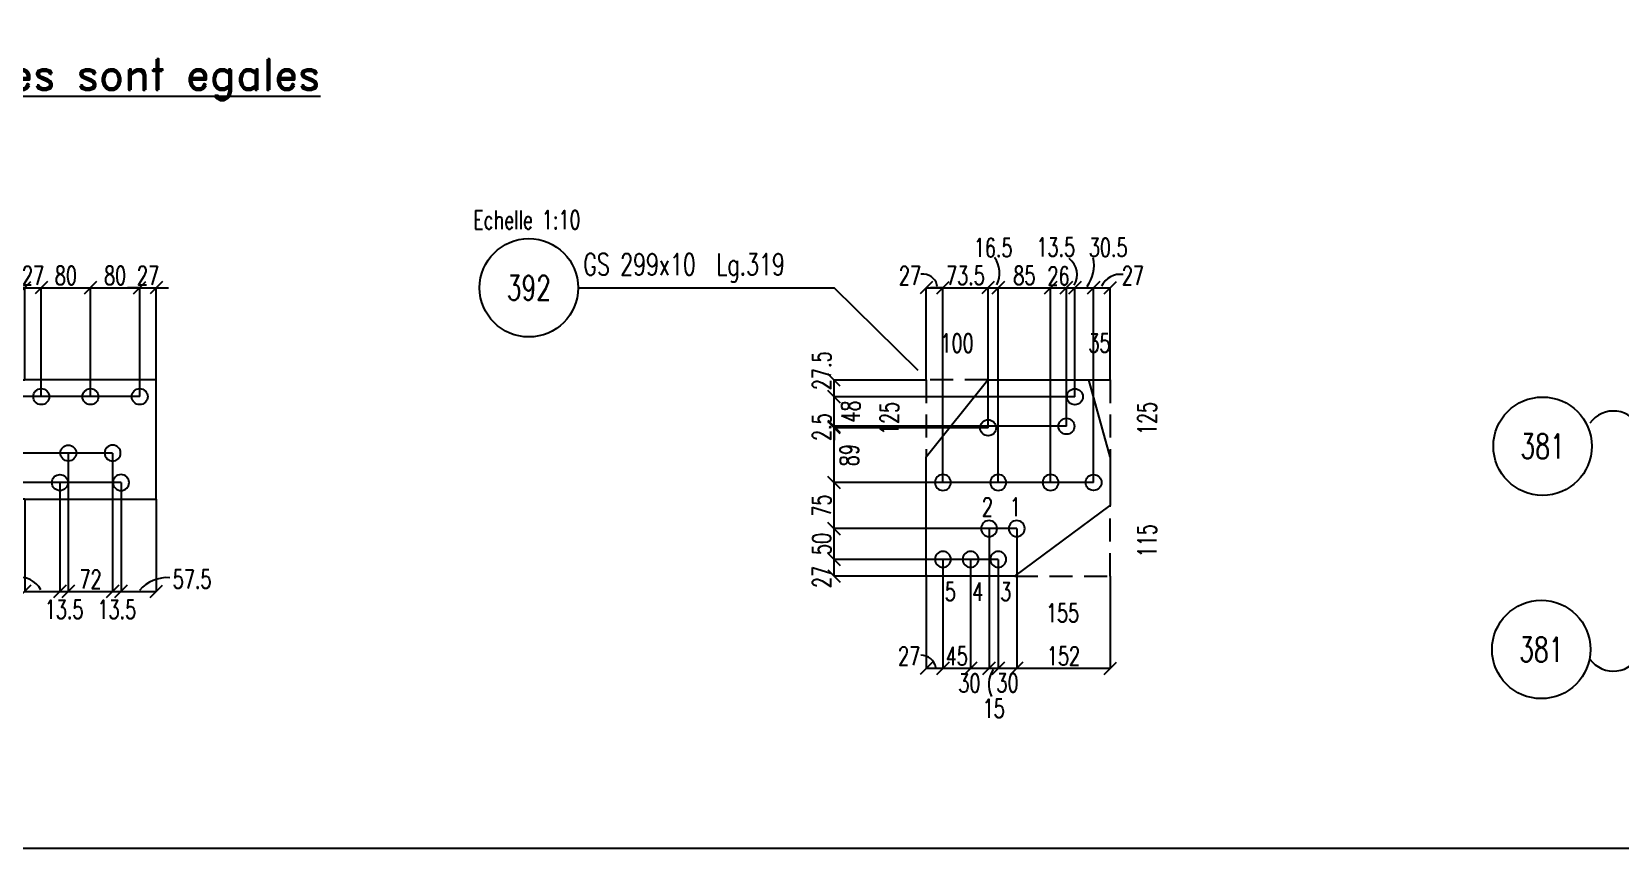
# Model space of a CAD drawing. Extents: x 142141 to 158361, y -148739 to -137259.
# Drawn here: x 147770 to 152935, y -148739 to -146082 of the extents above; entities that cross this region are included whole.
import ezdxf
from ezdxf.enums import TextEntityAlignment as Align

# ---------------------------------------------------------------- set-up
doc = ezdxf.new("R2010")
doc.units = 0
doc.header["$LTSCALE"] = 150
doc.header["$MEASUREMENT"] = 0
doc.header["$PDMODE"] = 33
doc.header["$PDSIZE"] = 5
doc.linetypes.add('DASHED', pattern=[0.75, 0.5, -0.25])
doc.layers.get('0').update_dxf_attribs({"linetype": 'CONTINUOUS'})
for name, color, linetype in [('BOLLINI_1', 7, 'CONTINUOUS'), ('FORI', 2, 'CONTINUOUS'), ('LINEE_PIASTRA', 2, 'CONTINUOUS'), ('LINEE_PIASTRE', 2, 'CONTINUOUS'), ('LS', 7, 'CONTINUOUS'), ('PIASTRE', 5, 'CONTINUOUS')]:
    doc.layers.add(name, color=color, linetype=linetype)
doc.styles.add('QUOTE', font='ROMANS8.SHX', dxfattribs={"width": 0.7})
doc.styles.add('RD', font='ROMAND8.SHX', dxfattribs={"width": 0.7})
doc.styles.add('RQL', font='ROMANS8.SHX', dxfattribs={"width": 0.7})
doc.styles.add('RS', font='ROMANS8.shx', dxfattribs={"width": 0.7})
doc.styles.get("Standard").update_dxf_attribs({"font": 'ROMANS8.SHX', "width": 0.7})
doc.dimstyles.new('TRATTO', dxfattribs={"dimscale": 0, "dimtxt": 60, "dimasz": 40, "dimexe": 0, "dimexo": 0, "dimgap": 10, "dimtad": 1, "dimrnd": 0.5, "dimdsep": 46, "dimtxsty": 'RS', "dimblk1": 'OBLIQUE', "dimblk2": 'OBLIQUE', "dimsah": 1, "dimcen": 0.09, "dimclrd": 2, "dimclre": 2, "dimclrt": 7, "dimadec": 0, "dimazin": 0, "dimtfac": 1, "dimtix": 1, "dimtmove": 2, "dimatfit": 3, "dimfxl": 1, "dimtolj": 1, "dimtzin": 0, "dimarcsym": 0})

# ---------------------------------------------------------------- blocks, each defined once
blk = doc.blocks.new('xxx')
blk.add_circle((0, 0), 8)
at = {"color": 3, "style": 'RQL', "width": 0.7}
blk.add_attdef('POS', text='', height=4, dxfattribs=at).set_placement((0, 0), align=Align.MIDDLE)
at = {"style": 'RQL', "width": 0.7, "flags": 1}
for tag, p in [('POS1', (-0.39, -5.42)), ('TIPO', (-0.39, -8.66))]:
    blk.add_attdef(tag, p, '', height=2, dxfattribs=at)
blk = doc.blocks.new('16')
blk.add_circle((0, 0), 1)
blk = doc.blocks.new('_OBLIQUE')
at = {"color": 0, "linetype": 'ByBlock'}
blk.add_line((-0.5, -0.5), (0.5, 0.5), dxfattribs=at)
blk = doc.blocks.new('*D96')
at = {"layer": 'LS', "color": 2, "lineweight": -2, "transparency": 16777216}
for p, q in [((147447.2, -147549.3), (147447.2, -147509.3)), ((148060.5, -147549.3), (147447.2, -147549.3)), ((147447.2, -147603.5), (147447.2, -147549.3)), ((147747.2, -147603.5), (147447.2, -147603.5)), ((147447.2, -147603.5), (147447.2, -147643.5))]:
    blk.add_line(p, q, dxfattribs=at)
at = {"layer": 'LS', "color": 2, "lineweight": -2, "transparency": 16777216, "xscale": 40, "yscale": 40, "zscale": 40}
for p, rotation in [((147447.2, -147549.3), 270), ((147447.2, -147603.5), 90)]:
    blk.add_blockref('_OBLIQUE', p, dxfattribs=dict(at, rotation=rotation))
at = {"layer": 'LS', "color": 7, "transparency": 16777216, "insert": (147407.2, -147576.4), "char_height": 60, "attachment_point": 5, "rotation": 90, "style": 'RS'}
blk.add_mtext('\\A1;27', dxfattribs=at)
blk = doc.blocks.new('*D97')
at = {"layer": 'LS', "color": 2, "lineweight": -2, "transparency": 16777216}
for p, q in [((148033.2, -147453.1), (147447.2, -147453.1)), ((147447.2, -147549.3), (147447.2, -147453.1)), ((148060.5, -147549.3), (147447.2, -147549.3))]:
    blk.add_line(p, q, dxfattribs=at)
at = {"layer": 'LS', "color": 2, "lineweight": -2, "transparency": 16777216, "xscale": 40, "yscale": 40, "zscale": 40}
for p, rotation in [((147447.2, -147453.1), 90), ((147447.2, -147549.3), 270)]:
    blk.add_blockref('_OBLIQUE', p, dxfattribs=dict(at, rotation=rotation))
at = {"layer": 'LS', "color": 7, "transparency": 16777216, "insert": (147512, -147501.2), "char_height": 60, "attachment_point": 5, "rotation": 90, "style": 'RS'}
blk.add_mtext('\\A1;48', dxfattribs=at)
blk = doc.blocks.new('*D98')
at = {"layer": 'LS', "color": 2, "lineweight": -2, "transparency": 16777216}
for p, q in [((148121.2, -147269.6), (147447.2, -147269.6)), ((147447.2, -147453.1), (147447.2, -147269.6)), ((148033.2, -147453.1), (147447.2, -147453.1))]:
    blk.add_line(p, q, dxfattribs=at)
at = {"layer": 'LS', "color": 2, "lineweight": -2, "transparency": 16777216, "xscale": 40, "yscale": 40, "zscale": 40}
for p, rotation in [((147447.2, -147269.6), 90), ((147447.2, -147453.1), 270)]:
    blk.add_blockref('_OBLIQUE', p, dxfattribs=dict(at, rotation=rotation))
at = {"layer": 'LS', "color": 7, "transparency": 16777216, "insert": (147407.2, -147361.4), "char_height": 60, "attachment_point": 5, "rotation": 90, "style": 'RS'}
blk.add_mtext('\\A1;92', dxfattribs=at)
blk = doc.blocks.new('*D99')
at = {"layer": 'LS', "color": 2, "lineweight": -2, "transparency": 16777216}
for p, q in [((147447.2, -147215.5), (147447.2, -147175.5)), ((147747.2, -147215.5), (147447.2, -147215.5)), ((147447.2, -147269.6), (147447.2, -147215.5)), ((148121.2, -147269.6), (147447.2, -147269.6)), ((147447.2, -147269.6), (147447.2, -147309.6))]:
    blk.add_line(p, q, dxfattribs=at)
at = {"layer": 'LS', "color": 2, "lineweight": -2, "transparency": 16777216, "xscale": 40, "yscale": 40, "zscale": 40}
for p, rotation in [((147447.2, -147215.5), 270), ((147447.2, -147269.6), 90)]:
    blk.add_blockref('_OBLIQUE', p, dxfattribs=dict(at, rotation=rotation))
at = {"layer": 'LS', "color": 7, "transparency": 16777216, "insert": (147407.2, -147242.6), "char_height": 60, "attachment_point": 5, "rotation": 90, "style": 'RS'}
blk.add_mtext('\\A1;27', dxfattribs=at)
blk = doc.blocks.new('*D100')
at = {"layer": 'LS', "color": 2, "lineweight": -2, "transparency": 16777216}
for p, q in [((147747.2, -146915.5), (147707.2, -146915.5)), ((147747.2, -147215.5), (147747.2, -146915.5)), ((147747.2, -146915.5), (147801.2, -146915.5)), ((147801.2, -147269.6), (147801.2, -146915.5)), ((147801.2, -146915.5), (147841.2, -146915.5))]:
    blk.add_line(p, q, dxfattribs=at)
at = {"layer": 'LS', "color": 2, "lineweight": -2, "transparency": 16777216, "xscale": 40, "yscale": 40, "zscale": 40}
blk.add_blockref('_OBLIQUE', (147747.2, -146915.5), dxfattribs=at)
at = {"layer": 'LS', "color": 2, "lineweight": -2, "transparency": 16777216, "xscale": 40, "yscale": 40, "zscale": 40, "rotation": 180}
blk.add_blockref('_OBLIQUE', (147801.2, -146915.5), dxfattribs=at)
at = {"layer": 'LS', "color": 7, "transparency": 16777216, "insert": (147774.2, -146875.5), "char_height": 60, "attachment_point": 5, "style": 'RS'}
blk.add_mtext('\\A1;27', dxfattribs=at)
blk = doc.blocks.new('*D101')
at = {"layer": 'LS', "color": 2, "lineweight": -2, "transparency": 16777216}
for p, q in [((147801.2, -147269.6), (147801.2, -146915.5)), ((147801.2, -146915.5), (147961.2, -146915.5)), ((147961.2, -147269.6), (147961.2, -146915.5))]:
    blk.add_line(p, q, dxfattribs=at)
at = {"layer": 'LS', "color": 2, "lineweight": -2, "transparency": 16777216, "xscale": 40, "yscale": 40, "zscale": 40, "rotation": 180}
blk.add_blockref('_OBLIQUE', (147801.2, -146915.5), dxfattribs=at)
at = {"layer": 'LS', "color": 2, "lineweight": -2, "transparency": 16777216, "xscale": 40, "yscale": 40, "zscale": 40}
blk.add_blockref('_OBLIQUE', (147961.2, -146915.5), dxfattribs=at)
at = {"layer": 'LS', "color": 7, "transparency": 16777216, "insert": (147881.2, -146875.5), "char_height": 60, "attachment_point": 5, "style": 'RS'}
blk.add_mtext('\\A1;80', dxfattribs=at)
blk = doc.blocks.new('*D102')
at = {"layer": 'LS', "color": 2, "lineweight": -2, "transparency": 16777216}
for p, q in [((147961.2, -147269.6), (147961.2, -146915.5)), ((147961.2, -146915.5), (148121.2, -146915.5)), ((148121.2, -147269.6), (148121.2, -146915.5))]:
    blk.add_line(p, q, dxfattribs=at)
at = {"layer": 'LS', "color": 2, "lineweight": -2, "transparency": 16777216, "xscale": 40, "yscale": 40, "zscale": 40, "rotation": 180}
blk.add_blockref('_OBLIQUE', (147961.2, -146915.5), dxfattribs=at)
at = {"layer": 'LS', "color": 2, "lineweight": -2, "transparency": 16777216, "xscale": 40, "yscale": 40, "zscale": 40}
blk.add_blockref('_OBLIQUE', (148121.2, -146915.5), dxfattribs=at)
at = {"layer": 'LS', "color": 7, "transparency": 16777216, "insert": (148041.2, -146875.5), "char_height": 60, "attachment_point": 5, "style": 'RS'}
blk.add_mtext('\\A1;80', dxfattribs=at)
blk = doc.blocks.new('*D103')
at = {"layer": 'LS', "color": 2, "lineweight": -2, "transparency": 16777216}
for p, q in [((148121.2, -146915.5), (148081.2, -146915.5)), ((148121.2, -147269.6), (148121.2, -146915.5)), ((148121.2, -146915.5), (148175.2, -146915.5)), ((148175.2, -147215.5), (148175.2, -146915.5)), ((148175.2, -146915.5), (148215.2, -146915.5))]:
    blk.add_line(p, q, dxfattribs=at)
at = {"layer": 'LS', "color": 2, "lineweight": -2, "transparency": 16777216, "xscale": 40, "yscale": 40, "zscale": 40}
blk.add_blockref('_OBLIQUE', (148121.2, -146915.5), dxfattribs=at)
at = {"layer": 'LS', "color": 2, "lineweight": -2, "transparency": 16777216, "xscale": 40, "yscale": 40, "zscale": 40, "rotation": 180}
blk.add_blockref('_OBLIQUE', (148175.2, -146915.5), dxfattribs=at)
at = {"layer": 'LS', "color": 7, "transparency": 16777216, "insert": (148148.2, -146875.5), "char_height": 60, "attachment_point": 5, "style": 'RS'}
blk.add_mtext('\\A1;27', dxfattribs=at)
blk = doc.blocks.new('*D104')
at = {"layer": 'LS', "color": 2, "lineweight": -2, "transparency": 16777216}
for p, q in [((147861.9, -147549.3), (147861.9, -147903.5)), ((147747.2, -147603.5), (147747.2, -147903.5)), ((147747.2, -147903.5), (147861.9, -147903.5))]:
    blk.add_line(p, q, dxfattribs=at)
at = {"layer": 'LS', "color": 2, "lineweight": -2, "transparency": 16777216, "xscale": 40, "yscale": 40, "zscale": 40, "rotation": 180}
blk.add_blockref('_OBLIQUE', (147747.2, -147903.5), dxfattribs=at)
at = {"layer": 'LS', "color": 2, "lineweight": -2, "transparency": 16777216, "xscale": 40, "yscale": 40, "zscale": 40}
blk.add_blockref('_OBLIQUE', (147861.9, -147903.5), dxfattribs=at)
at = {"layer": 'LS', "color": 7, "transparency": 16777216, "insert": (147646.5, -147863.5), "char_height": 60, "attachment_point": 5, "style": 'RS'}
blk.add_mtext('\\A1;57.5', dxfattribs=at)
blk = doc.blocks.new('*D105')
at = {"layer": 'LS', "color": 2, "lineweight": -2, "transparency": 16777216}
for p, q in [((147889.1, -147453.1), (147889.1, -147903.5)), ((147861.9, -147549.3), (147861.9, -147903.5)), ((147861.9, -147903.5), (147889.1, -147903.5))]:
    blk.add_line(p, q, dxfattribs=at)
at = {"layer": 'LS', "color": 2, "lineweight": -2, "transparency": 16777216, "xscale": 40, "yscale": 40, "zscale": 40, "rotation": 180}
blk.add_blockref('_OBLIQUE', (147861.9, -147903.5), dxfattribs=at)
at = {"layer": 'LS', "color": 2, "lineweight": -2, "transparency": 16777216, "xscale": 40, "yscale": 40, "zscale": 40}
blk.add_blockref('_OBLIQUE', (147889.1, -147903.5), dxfattribs=at)
at = {"layer": 'LS', "color": 7, "transparency": 16777216, "insert": (147875.5, -147962.1), "char_height": 60, "attachment_point": 5, "style": 'RS'}
blk.add_mtext('\\A1;13.5', dxfattribs=at)
blk = doc.blocks.new('*D106')
at = {"layer": 'LS', "color": 2, "lineweight": -2, "transparency": 16777216}
for p, q in [((147889.1, -147453.1), (147889.1, -147903.5)), ((148033.2, -147453.1), (148033.2, -147903.5)), ((147889.1, -147903.5), (148033.2, -147903.5))]:
    blk.add_line(p, q, dxfattribs=at)
at = {"layer": 'LS', "color": 2, "lineweight": -2, "transparency": 16777216, "xscale": 40, "yscale": 40, "zscale": 40, "rotation": 180}
blk.add_blockref('_OBLIQUE', (147889.1, -147903.5), dxfattribs=at)
at = {"layer": 'LS', "color": 2, "lineweight": -2, "transparency": 16777216, "xscale": 40, "yscale": 40, "zscale": 40}
blk.add_blockref('_OBLIQUE', (148033.2, -147903.5), dxfattribs=at)
at = {"layer": 'LS', "color": 7, "transparency": 16777216, "insert": (147961.2, -147863.5), "char_height": 60, "attachment_point": 5, "style": 'RS'}
blk.add_mtext('\\A1;72', dxfattribs=at)
blk = doc.blocks.new('*D107')
at = {"layer": 'LS', "color": 2, "lineweight": -2, "transparency": 16777216}
for p, q in [((148033.2, -147453.1), (148033.2, -147903.5)), ((148060.5, -147549.3), (148060.5, -147903.5)), ((148033.2, -147903.5), (148060.5, -147903.5))]:
    blk.add_line(p, q, dxfattribs=at)
at = {"layer": 'LS', "color": 2, "lineweight": -2, "transparency": 16777216, "xscale": 40, "yscale": 40, "zscale": 40, "rotation": 180}
blk.add_blockref('_OBLIQUE', (148033.2, -147903.5), dxfattribs=at)
at = {"layer": 'LS', "color": 2, "lineweight": -2, "transparency": 16777216, "xscale": 40, "yscale": 40, "zscale": 40}
blk.add_blockref('_OBLIQUE', (148060.5, -147903.5), dxfattribs=at)
at = {"layer": 'LS', "color": 7, "transparency": 16777216, "insert": (148046.8, -147962.1), "char_height": 60, "attachment_point": 5, "style": 'RS'}
blk.add_mtext('\\A1;13.5', dxfattribs=at)
blk = doc.blocks.new('*D108')
at = {"layer": 'LS', "color": 2, "lineweight": -2, "transparency": 16777216}
for p, q in [((148060.5, -147549.3), (148060.5, -147903.5)), ((148175.2, -147603.5), (148175.2, -147903.5)), ((148060.5, -147903.5), (148175.2, -147903.5))]:
    blk.add_line(p, q, dxfattribs=at)
at = {"layer": 'LS', "color": 2, "lineweight": -2, "transparency": 16777216, "xscale": 40, "yscale": 40, "zscale": 40, "rotation": 180}
blk.add_blockref('_OBLIQUE', (148060.5, -147903.5), dxfattribs=at)
at = {"layer": 'LS', "color": 2, "lineweight": -2, "transparency": 16777216, "xscale": 40, "yscale": 40, "zscale": 40}
blk.add_blockref('_OBLIQUE', (148175.2, -147903.5), dxfattribs=at)
at = {"layer": 'LS', "color": 7, "transparency": 16777216, "insert": (148291.7, -147863.5), "char_height": 60, "attachment_point": 5, "style": 'RS'}
blk.add_mtext('\\A1;57.5', dxfattribs=at)
blk = doc.blocks.new('MRKR_98')
blk.add_point((0, 0))
at = {"color": 7, "style": 'QUOTE', "width": 0.5, "flags": 1}
for tag, p in [('TI', (3.7, 6.8)), ('NFORI', (3.7, 5.3)), ('AUX2', (3.7, 4.9)), ('FAM', (3.7, 4.5)), ('AUX1', (3.7, 4.2)), ('COMMESSA', (3.7, 3.8)), ('SPESSORE', (3.7, 2.5)), ('SV', (3.7, 1.8)), ('QUA', (3.7, 1.1)), ('DI_S', (3.7, 6.4)), ('D_S', (3.7, 6)), ('E_S', (3.7, 5.7)), ('MD', (3.7, 3.5)), ('MP', (3.7, 3.2)), ('LARGHEZZA', (3.7, 2.8)), ('NP', (3.7, 2.1)), ('PESO', (3.7, 1.4)), ('LUN', (3.7, 0.8)), ('PROF', (3.7, 0.4)), ('POS', (3.7, 0.1))]:
    blk.add_attdef(tag, p, '', height=0.2, dxfattribs=at)
at = {"color": 7, "flags": 1}
for tag, p in [('LAV1', (5.3, 6.9)), ('LAV2', (5.3, 6.5)), ('LAV3', (5.3, 6.2)), ('LAV4', (5.3, 5.9)), ('LAV5', (5.3, 5.5)), ('LAV6', (5.3, 5.2)), ('LAV7', (5.3, 4.9)), ('LAV8', (5.3, 4.5)), ('LAV9', (5.3, 4.2)), ('LAV10', (5.3, 3.9))]:
    blk.add_attdef(tag, p, '', height=0.2, dxfattribs=at)
blk = doc.blocks.new('*D109')
at = {"layer": 'LS', "color": 2, "lineweight": -2, "transparency": 16777216}
for p, q in [((150912.9, -147799), (150378.9, -147799)), ((150378.9, -147853.5), (150378.9, -147799)), ((150678.9, -147853.5), (150378.9, -147853.5))]:
    blk.add_line(p, q, dxfattribs=at)
at = {"layer": 'LS', "color": 2, "lineweight": -2, "transparency": 16777216, "xscale": 40, "yscale": 40, "zscale": 40}
for p, rotation in [((150378.9, -147799), 90), ((150378.9, -147853.5), 270)]:
    blk.add_blockref('_OBLIQUE', p, dxfattribs=dict(at, rotation=rotation))
at = {"layer": 'LS', "color": 7, "transparency": 16777216, "insert": (150338.9, -147856.2), "char_height": 60, "attachment_point": 5, "rotation": 90, "style": 'RS'}
blk.add_mtext('\\A1;27', dxfattribs=at)
blk = doc.blocks.new('*D110')
at = {"layer": 'LS', "color": 2, "lineweight": -2, "transparency": 16777216}
for p, q in [((150972.9, -147699), (150378.9, -147699)), ((150378.9, -147799), (150378.9, -147699)), ((150912.9, -147799), (150378.9, -147799))]:
    blk.add_line(p, q, dxfattribs=at)
at = {"layer": 'LS', "color": 2, "lineweight": -2, "transparency": 16777216, "xscale": 40, "yscale": 40, "zscale": 40}
for p, rotation in [((150378.9, -147699), 90), ((150378.9, -147799), 270)]:
    blk.add_blockref('_OBLIQUE', p, dxfattribs=dict(at, rotation=rotation))
at = {"layer": 'LS', "color": 7, "transparency": 16777216, "insert": (150338.9, -147749), "char_height": 60, "attachment_point": 5, "rotation": 90, "style": 'RS'}
blk.add_mtext('\\A1;50', dxfattribs=at)
blk = doc.blocks.new('*D111')
at = {"layer": 'LS', "color": 2, "lineweight": -2, "transparency": 16777216}
for p, q in [((151222.9, -147549), (150378.9, -147549)), ((150378.9, -147699), (150378.9, -147549)), ((150972.9, -147699), (150378.9, -147699))]:
    blk.add_line(p, q, dxfattribs=at)
at = {"layer": 'LS', "color": 2, "lineweight": -2, "transparency": 16777216, "xscale": 40, "yscale": 40, "zscale": 40}
for p, rotation in [((150378.9, -147549), 90), ((150378.9, -147699), 270)]:
    blk.add_blockref('_OBLIQUE', p, dxfattribs=dict(at, rotation=rotation))
at = {"layer": 'LS', "color": 7, "transparency": 16777216, "insert": (150338.9, -147624), "char_height": 60, "attachment_point": 5, "rotation": 90, "style": 'RS'}
blk.add_mtext('\\A1;75', dxfattribs=at)
blk = doc.blocks.new('*D112')
at = {"layer": 'LS', "color": 2, "lineweight": -2, "transparency": 16777216}
for p, q in [((150879.8, -147371), (150378.9, -147371)), ((150378.9, -147549), (150378.9, -147371)), ((151222.9, -147549), (150378.9, -147549))]:
    blk.add_line(p, q, dxfattribs=at)
at = {"layer": 'LS', "color": 2, "lineweight": -2, "transparency": 16777216, "xscale": 40, "yscale": 40, "zscale": 40}
for p, rotation in [((150378.9, -147371), 90), ((150378.9, -147549), 270)]:
    blk.add_blockref('_OBLIQUE', p, dxfattribs=dict(at, rotation=rotation))
at = {"layer": 'LS', "color": 7, "transparency": 16777216, "insert": (150428.5, -147460), "char_height": 60, "attachment_point": 5, "rotation": 90, "style": 'RS'}
blk.add_mtext('\\A1;89', dxfattribs=at)
blk = doc.blocks.new('*D113')
at = {"layer": 'LS', "color": 2, "lineweight": -2, "transparency": 16777216}
for p, q in [((150378.9, -147366.2), (150378.9, -147326.2)), ((151134.7, -147366.2), (150378.9, -147366.2)), ((150378.9, -147371), (150378.9, -147366.2)), ((150879.8, -147371), (150378.9, -147371)), ((150378.9, -147371), (150378.9, -147411))]:
    blk.add_line(p, q, dxfattribs=at)
at = {"layer": 'LS', "color": 2, "lineweight": -2, "transparency": 16777216, "xscale": 40, "yscale": 40, "zscale": 40}
for p, rotation in [((150378.9, -147366.2), 270), ((150378.9, -147371), 90)]:
    blk.add_blockref('_OBLIQUE', p, dxfattribs=dict(at, rotation=rotation))
at = {"layer": 'LS', "color": 7, "transparency": 16777216, "insert": (150338.9, -147368.6), "char_height": 60, "attachment_point": 5, "rotation": 90, "style": 'RS'}
blk.add_mtext('\\A1;2.5', dxfattribs=at)
blk = doc.blocks.new('*D114')
at = {"layer": 'LS', "color": 2, "lineweight": -2, "transparency": 16777216}
for p, q in [((151162, -147270), (150378.9, -147270)), ((150378.9, -147366.2), (150378.9, -147270)), ((151134.7, -147366.2), (150378.9, -147366.2))]:
    blk.add_line(p, q, dxfattribs=at)
at = {"layer": 'LS', "color": 2, "lineweight": -2, "transparency": 16777216, "xscale": 40, "yscale": 40, "zscale": 40}
for p, rotation in [((150378.9, -147270), 90), ((150378.9, -147366.2), 270)]:
    blk.add_blockref('_OBLIQUE', p, dxfattribs=dict(at, rotation=rotation))
at = {"layer": 'LS', "color": 7, "transparency": 16777216, "insert": (150433.1, -147318.1), "char_height": 60, "attachment_point": 5, "rotation": 90, "style": 'RS'}
blk.add_mtext('\\A1;48', dxfattribs=at)
blk = doc.blocks.new('*D115')
at = {"layer": 'LS', "color": 2, "lineweight": -2, "transparency": 16777216}
for p, q in [((150678.9, -147215.5), (150378.9, -147215.5)), ((150378.9, -147270), (150378.9, -147215.5)), ((151162, -147270), (150378.9, -147270))]:
    blk.add_line(p, q, dxfattribs=at)
at = {"layer": 'LS', "color": 2, "lineweight": -2, "transparency": 16777216, "xscale": 40, "yscale": 40, "zscale": 40}
for p, rotation in [((150378.9, -147215.5), 90), ((150378.9, -147270), 270)]:
    blk.add_blockref('_OBLIQUE', p, dxfattribs=dict(at, rotation=rotation))
at = {"layer": 'LS', "color": 7, "transparency": 16777216, "insert": (150338.9, -147185.5), "char_height": 60, "attachment_point": 5, "rotation": 90, "style": 'RS'}
blk.add_mtext('\\A1;27.5', dxfattribs=at)
blk = doc.blocks.new('*D116')
at = {"layer": 'LS', "color": 2, "lineweight": -2, "transparency": 16777216}
for p, q in [((150732.9, -147799), (150732.9, -148153.5)), ((150678.9, -147853.5), (150678.9, -148153.5)), ((150678.9, -148153.5), (150732.9, -148153.5))]:
    blk.add_line(p, q, dxfattribs=at)
at = {"layer": 'LS', "color": 2, "lineweight": -2, "transparency": 16777216, "xscale": 40, "yscale": 40, "zscale": 40, "rotation": 180}
blk.add_blockref('_OBLIQUE', (150678.9, -148153.5), dxfattribs=at)
at = {"layer": 'LS', "color": 2, "lineweight": -2, "transparency": 16777216, "xscale": 40, "yscale": 40, "zscale": 40}
blk.add_blockref('_OBLIQUE', (150732.9, -148153.5), dxfattribs=at)
at = {"layer": 'LS', "color": 7, "transparency": 16777216, "insert": (150623.2, -148113.5), "char_height": 60, "attachment_point": 5, "style": 'RS'}
blk.add_mtext('\\A1;27', dxfattribs=at)
blk = doc.blocks.new('*D117')
at = {"layer": 'LS', "color": 2, "lineweight": -2, "transparency": 16777216}
for p, q in [((150732.9, -147799), (150732.9, -148153.5)), ((150822.9, -147799), (150822.9, -148153.5)), ((150732.9, -148153.5), (150822.9, -148153.5))]:
    blk.add_line(p, q, dxfattribs=at)
at = {"layer": 'LS', "color": 2, "lineweight": -2, "transparency": 16777216, "xscale": 40, "yscale": 40, "zscale": 40, "rotation": 180}
blk.add_blockref('_OBLIQUE', (150732.9, -148153.5), dxfattribs=at)
at = {"layer": 'LS', "color": 2, "lineweight": -2, "transparency": 16777216, "xscale": 40, "yscale": 40, "zscale": 40}
blk.add_blockref('_OBLIQUE', (150822.9, -148153.5), dxfattribs=at)
at = {"layer": 'LS', "color": 7, "transparency": 16777216, "insert": (150777.9, -148113.5), "char_height": 60, "attachment_point": 5, "style": 'RS'}
blk.add_mtext('\\A1;45', dxfattribs=at)
blk = doc.blocks.new('*D118')
at = {"layer": 'LS', "color": 2, "lineweight": -2, "transparency": 16777216}
for p, q in [((150882.9, -147699), (150882.9, -148153.5)), ((150822.9, -147799), (150822.9, -148153.5)), ((150822.9, -148153.5), (150882.9, -148153.5))]:
    blk.add_line(p, q, dxfattribs=at)
at = {"layer": 'LS', "color": 2, "lineweight": -2, "transparency": 16777216, "xscale": 40, "yscale": 40, "zscale": 40, "rotation": 180}
blk.add_blockref('_OBLIQUE', (150822.9, -148153.5), dxfattribs=at)
at = {"layer": 'LS', "color": 2, "lineweight": -2, "transparency": 16777216, "xscale": 40, "yscale": 40, "zscale": 40}
blk.add_blockref('_OBLIQUE', (150882.9, -148153.5), dxfattribs=at)
at = {"layer": 'LS', "color": 7, "transparency": 16777216, "insert": (150818.9, -148201.4), "char_height": 60, "attachment_point": 5, "style": 'RS'}
blk.add_mtext('\\A1;30', dxfattribs=at)
blk = doc.blocks.new('*D119')
at = {"layer": 'LS', "color": 2, "lineweight": -2, "transparency": 16777216}
for p, q in [((150882.9, -147699), (150882.9, -148153.5)), ((150912.9, -147799), (150912.9, -148153.5)), ((150882.9, -148153.5), (150912.9, -148153.5))]:
    blk.add_line(p, q, dxfattribs=at)
at = {"layer": 'LS', "color": 2, "lineweight": -2, "transparency": 16777216, "xscale": 40, "yscale": 40, "zscale": 40, "rotation": 180}
blk.add_blockref('_OBLIQUE', (150882.9, -148153.5), dxfattribs=at)
at = {"layer": 'LS', "color": 2, "lineweight": -2, "transparency": 16777216, "xscale": 40, "yscale": 40, "zscale": 40}
blk.add_blockref('_OBLIQUE', (150912.9, -148153.5), dxfattribs=at)
at = {"layer": 'LS', "color": 7, "transparency": 16777216, "insert": (150897.9, -148284.3), "char_height": 60, "attachment_point": 5, "style": 'RS'}
blk.add_mtext('\\A1;15', dxfattribs=at)
blk = doc.blocks.new('*D120')
at = {"layer": 'LS', "color": 2, "lineweight": -2, "transparency": 16777216}
for p, q in [((150972.9, -147699), (150972.9, -148153.5)), ((150912.9, -147799), (150912.9, -148153.5)), ((150912.9, -148153.5), (150972.9, -148153.5))]:
    blk.add_line(p, q, dxfattribs=at)
at = {"layer": 'LS', "color": 2, "lineweight": -2, "transparency": 16777216, "xscale": 40, "yscale": 40, "zscale": 40, "rotation": 180}
blk.add_blockref('_OBLIQUE', (150912.9, -148153.5), dxfattribs=at)
at = {"layer": 'LS', "color": 2, "lineweight": -2, "transparency": 16777216, "xscale": 40, "yscale": 40, "zscale": 40}
blk.add_blockref('_OBLIQUE', (150972.9, -148153.5), dxfattribs=at)
at = {"layer": 'LS', "color": 7, "transparency": 16777216, "insert": (150942.9, -148200.9), "char_height": 60, "attachment_point": 5, "style": 'RS'}
blk.add_mtext('\\A1;30', dxfattribs=at)
blk = doc.blocks.new('*D121')
at = {"layer": 'LS', "color": 2, "lineweight": -2, "transparency": 16777216}
for p, q in [((150972.9, -147699), (150972.9, -148153.5)), ((151276.9, -147853.5), (151276.9, -148153.5)), ((150972.9, -148153.5), (151276.9, -148153.5))]:
    blk.add_line(p, q, dxfattribs=at)
at = {"layer": 'LS', "color": 2, "lineweight": -2, "transparency": 16777216, "xscale": 40, "yscale": 40, "zscale": 40, "rotation": 180}
blk.add_blockref('_OBLIQUE', (150972.9, -148153.5), dxfattribs=at)
at = {"layer": 'LS', "color": 2, "lineweight": -2, "transparency": 16777216, "xscale": 40, "yscale": 40, "zscale": 40}
blk.add_blockref('_OBLIQUE', (151276.9, -148153.5), dxfattribs=at)
at = {"layer": 'LS', "color": 7, "transparency": 16777216, "insert": (151124.9, -148113.5), "char_height": 60, "attachment_point": 5, "style": 'RS'}
blk.add_mtext('\\A1;152', dxfattribs=at)
blk = doc.blocks.new('*D122')
at = {"layer": 'LS', "color": 2, "lineweight": -2, "transparency": 16777216}
for p, q in [((150678.9, -147215.5), (150678.9, -146915.5)), ((150678.9, -146915.5), (150732.9, -146915.5)), ((150732.9, -147549), (150732.9, -146915.5))]:
    blk.add_line(p, q, dxfattribs=at)
at = {"layer": 'LS', "color": 2, "lineweight": -2, "transparency": 16777216, "xscale": 40, "yscale": 40, "zscale": 40, "rotation": 180}
blk.add_blockref('_OBLIQUE', (150678.9, -146915.5), dxfattribs=at)
at = {"layer": 'LS', "color": 2, "lineweight": -2, "transparency": 16777216, "xscale": 40, "yscale": 40, "zscale": 40}
blk.add_blockref('_OBLIQUE', (150732.9, -146915.5), dxfattribs=at)
at = {"layer": 'LS', "color": 7, "transparency": 16777216, "insert": (150625.7, -146875.5), "char_height": 60, "attachment_point": 5, "style": 'RS'}
blk.add_mtext('\\A1;27', dxfattribs=at)
blk = doc.blocks.new('*D123')
at = {"layer": 'LS', "color": 2, "lineweight": -2, "transparency": 16777216}
for p, q in [((150732.9, -146915.5), (150692.9, -146915.5)), ((150732.9, -147549), (150732.9, -146915.5)), ((150732.9, -146915.5), (150879.8, -146915.5)), ((150879.8, -147371), (150879.8, -146915.5)), ((150879.8, -146915.5), (150919.8, -146915.5))]:
    blk.add_line(p, q, dxfattribs=at)
at = {"layer": 'LS', "color": 2, "lineweight": -2, "transparency": 16777216, "xscale": 40, "yscale": 40, "zscale": 40}
blk.add_blockref('_OBLIQUE', (150732.9, -146915.5), dxfattribs=at)
at = {"layer": 'LS', "color": 2, "lineweight": -2, "transparency": 16777216, "xscale": 40, "yscale": 40, "zscale": 40, "rotation": 180}
blk.add_blockref('_OBLIQUE', (150879.8, -146915.5), dxfattribs=at)
at = {"layer": 'LS', "color": 7, "transparency": 16777216, "insert": (150806.3, -146875.5), "char_height": 60, "attachment_point": 5, "style": 'RS'}
blk.add_mtext('\\A1;73.5', dxfattribs=at)
blk = doc.blocks.new('*D124')
at = {"layer": 'LS', "color": 2, "lineweight": -2, "transparency": 16777216}
for p, q in [((150879.8, -147371), (150879.8, -146915.5)), ((150879.8, -146915.5), (150912.9, -146915.5)), ((150912.9, -147549), (150912.9, -146915.5))]:
    blk.add_line(p, q, dxfattribs=at)
at = {"layer": 'LS', "color": 2, "lineweight": -2, "transparency": 16777216, "xscale": 40, "yscale": 40, "zscale": 40, "rotation": 180}
blk.add_blockref('_OBLIQUE', (150879.8, -146915.5), dxfattribs=at)
at = {"layer": 'LS', "color": 2, "lineweight": -2, "transparency": 16777216, "xscale": 40, "yscale": 40, "zscale": 40}
blk.add_blockref('_OBLIQUE', (150912.9, -146915.5), dxfattribs=at)
at = {"layer": 'LS', "color": 7, "transparency": 16777216, "insert": (150896.3, -146784.9), "char_height": 60, "attachment_point": 5, "style": 'RS'}
blk.add_mtext('\\A1;16.5', dxfattribs=at)
blk = doc.blocks.new('*D125')
at = {"layer": 'LS', "color": 2, "lineweight": -2, "transparency": 16777216}
for p, q in [((150912.9, -147549), (150912.9, -146915.5)), ((150912.9, -146915.5), (151082.9, -146915.5)), ((151082.9, -147549), (151082.9, -146915.5))]:
    blk.add_line(p, q, dxfattribs=at)
at = {"layer": 'LS', "color": 2, "lineweight": -2, "transparency": 16777216, "xscale": 40, "yscale": 40, "zscale": 40, "rotation": 180}
blk.add_blockref('_OBLIQUE', (150912.9, -146915.5), dxfattribs=at)
at = {"layer": 'LS', "color": 2, "lineweight": -2, "transparency": 16777216, "xscale": 40, "yscale": 40, "zscale": 40}
blk.add_blockref('_OBLIQUE', (151082.9, -146915.5), dxfattribs=at)
at = {"layer": 'LS', "color": 7, "transparency": 16777216, "insert": (150997.9, -146875.5), "char_height": 60, "attachment_point": 5, "style": 'RS'}
blk.add_mtext('\\A1;85', dxfattribs=at)
blk = doc.blocks.new('*D126')
at = {"layer": 'LS', "color": 2, "lineweight": -2, "transparency": 16777216}
for p, q in [((151082.9, -147549), (151082.9, -146915.5)), ((151082.9, -146915.5), (151134.7, -146915.5)), ((151134.7, -147366.2), (151134.7, -146915.5))]:
    blk.add_line(p, q, dxfattribs=at)
at = {"layer": 'LS', "color": 2, "lineweight": -2, "transparency": 16777216, "xscale": 40, "yscale": 40, "zscale": 40, "rotation": 180}
blk.add_blockref('_OBLIQUE', (151082.9, -146915.5), dxfattribs=at)
at = {"layer": 'LS', "color": 2, "lineweight": -2, "transparency": 16777216, "xscale": 40, "yscale": 40, "zscale": 40}
blk.add_blockref('_OBLIQUE', (151134.7, -146915.5), dxfattribs=at)
at = {"layer": 'LS', "color": 7, "transparency": 16777216, "insert": (151108.8, -146877), "char_height": 60, "attachment_point": 5, "style": 'RS'}
blk.add_mtext('\\A1;26', dxfattribs=at)
blk = doc.blocks.new('*D127')
at = {"layer": 'LS', "color": 2, "lineweight": -2, "transparency": 16777216}
for p, q in [((151134.7, -147366.2), (151134.7, -146915.5)), ((151134.7, -146915.5), (151162, -146915.5)), ((151162, -147270), (151162, -146915.5))]:
    blk.add_line(p, q, dxfattribs=at)
at = {"layer": 'LS', "color": 2, "lineweight": -2, "transparency": 16777216, "xscale": 40, "yscale": 40, "zscale": 40, "rotation": 180}
blk.add_blockref('_OBLIQUE', (151134.7, -146915.5), dxfattribs=at)
at = {"layer": 'LS', "color": 2, "lineweight": -2, "transparency": 16777216, "xscale": 40, "yscale": 40, "zscale": 40}
blk.add_blockref('_OBLIQUE', (151162, -146915.5), dxfattribs=at)
at = {"layer": 'LS', "color": 7, "transparency": 16777216, "insert": (151099.9, -146783.4), "char_height": 60, "attachment_point": 5, "style": 'RS'}
blk.add_mtext('\\A1;13.5', dxfattribs=at)
blk = doc.blocks.new('*D128')
at = {"layer": 'LS', "color": 2, "lineweight": -2, "transparency": 16777216}
for p, q in [((151162, -147270), (151162, -146915.5)), ((151162, -146915.5), (151222.9, -146915.5)), ((151222.9, -147549), (151222.9, -146915.5))]:
    blk.add_line(p, q, dxfattribs=at)
at = {"layer": 'LS', "color": 2, "lineweight": -2, "transparency": 16777216, "xscale": 40, "yscale": 40, "zscale": 40, "rotation": 180}
blk.add_blockref('_OBLIQUE', (151162, -146915.5), dxfattribs=at)
at = {"layer": 'LS', "color": 2, "lineweight": -2, "transparency": 16777216, "xscale": 40, "yscale": 40, "zscale": 40}
blk.add_blockref('_OBLIQUE', (151222.9, -146915.5), dxfattribs=at)
at = {"layer": 'LS', "color": 7, "transparency": 16777216, "insert": (151270.4, -146784.1), "char_height": 60, "attachment_point": 5, "style": 'RS'}
blk.add_mtext('\\A1;30.5', dxfattribs=at)
blk = doc.blocks.new('*D129')
at = {"layer": 'LS', "color": 2, "lineweight": -2, "transparency": 16777216}
for p, q in [((151222.9, -147549), (151222.9, -146915.5)), ((151222.9, -146915.5), (151276.9, -146915.5)), ((151276.9, -147215.5), (151276.9, -146915.5))]:
    blk.add_line(p, q, dxfattribs=at)
at = {"layer": 'LS', "color": 2, "lineweight": -2, "transparency": 16777216, "xscale": 40, "yscale": 40, "zscale": 40, "rotation": 180}
blk.add_blockref('_OBLIQUE', (151222.9, -146915.5), dxfattribs=at)
at = {"layer": 'LS', "color": 2, "lineweight": -2, "transparency": 16777216, "xscale": 40, "yscale": 40, "zscale": 40}
blk.add_blockref('_OBLIQUE', (151276.9, -146915.5), dxfattribs=at)
at = {"layer": 'LS', "color": 7, "transparency": 16777216, "insert": (151350.7, -146875.5), "char_height": 60, "attachment_point": 5, "style": 'RS'}
blk.add_mtext('\\A1;27', dxfattribs=at)

msp = doc.modelspace()

# ---------------------------------------------------------------- linework, layer by layer
at = {"color": 2, "linetype": 'DASHED'}
for p, q in [((150878.884, -147215.467), (150678.884, -147215.467)), ((150678.884, -147215.467), (150678.884, -147465.467)), ((151206.884, -147215.467), (151276.884, -147215.467)), ((151276.884, -147215.467), (151276.884, -147465.467)), ((151276.884, -147853.467), (151276.884, -147623.467)), ((150966.884, -147853.467), (151276.884, -147853.467))]:
    msp.add_line(p, q, dxfattribs=at)
at = {"layer": 'LINEE_PIASTRA'}
for p, q in [((150678.884, -147465.467), (150878.884, -147215.467)), ((151276.884, -147465.467), (151206.884, -147215.467)), ((150966.884, -147853.467), (151276.884, -147623.467))]:
    msp.add_line(p, q, dxfattribs=at)
at = {"layer": 'LINEE_PIASTRE'}
for p, q in [((148175.16, -147215.467), (147747.16, -147215.467)), ((148175.16, -147603.467), (148175.16, -147215.467)), ((150878.884, -147215.467), (151206.884, -147215.467)), ((150678.884, -147853.467), (150678.884, -147465.467)), ((151276.884, -147465.467), (151276.884, -147623.467)), ((147747.16, -147603.467), (148175.16, -147603.467)), ((150966.884, -147853.467), (150678.884, -147853.467))]:
    msp.add_line(p, q, dxfattribs=at)
at = {"layer": 'LS', "color": 6}
msp.add_line((149546.616, -146915.467), (150378.884, -146915.467), dxfattribs=at)
at = {"layer": 'LS', "color": 8}
msp.add_lwpolyline([(142140.931, -137258.972), (142140.931, -148738.972), (154860.931, -148738.972), (154860.931, -147138.972), (158360.931, -147138.972), (158360.931, -137258.972), (142140.931, -137258.972)], close=True, dxfattribs=at)
at = {"layer": 'LS', "color": 6}
msp.add_lwpolyline([(150652.76, -147184.073), (150378.884, -146915.467)], dxfattribs=at)
for centre, radius, start, end in [((150831.084, -146866.895), 86.07, 332.937354, 35.757195), ((151102.409, -146872.745), 66.693, 328.94036, 51.798874), ((151107.566, -146842.494), 116.746, 323.898748, 12.080466), ((150668.177, -146917.673), 46.797, 8.504344, 98.528669), ((151309.199, -146938.447), 66.729, 81.257652, 155.303325), ((152913.165, -147410.201), 93.834, 21.550402, 144.593476), ((147732.543, -147934.058), 76.387, 28.433386, 101.858967), ((148210.963, -147977), 118.693, 85.858551, 139.632495), ((150663.096, -148158.283), 47.192, 8.841714, 92.792336), ((152913.165, -148069.076), 93.834, 215.406524, 338.449598), ((150969.467, -148205.273), 87.723, 146.553985, 206.805512)]:
    msp.add_arc(centre, radius, start, end, dxfattribs=at)

# ---------------------------------------------------------------- block references
at = {"layer": 'BOLLINI_1'}
for p, xscale, yscale, zscale, values in [((149386.616, -146915.467), 20, 20, 20, {'POS': '392'}), ((152682.845, -147430.908), 19.99950000006855, 19.99950000006855, 19.99950000006855, {'POS': '381'}), ((152678.58, -148092.232), 19.99950000006855, 19.99950000006855, 19.99950000006855, {'POS': '381'})]:
    msp.add_blockref('xxx', p, dxfattribs=dict(at, xscale=xscale, yscale=yscale, zscale=zscale)).add_auto_attribs(values)
at = {"layer": 'FORI'}
for p, xscale, yscale, zscale, rotation in [((147801.16, -147269.64), 25.99999999999991, 25.99999999999991, 25.99999999999991, 0.174806774999983), ((147961.16, -147269.64), 25.99999999999992, 25.99999999999992, 25.99999999999992, 0.174806774999983), ((148121.16, -147269.64), 25.99999999999991, 25.99999999999991, 25.99999999999991, 0.174806774999983), ((151162.008, -147269.969), 25.99999999999991, 25.99999999999991, 25.99999999999991, 0.1748067749999548), ((150879.797, -147371.046), 25.99999999999999, 25.99999999999999, 25.99999999999999, 0.1076846849995038), ((151134.725, -147366.175), 25.99999999999992, 25.99999999999992, 25.99999999999992, 0.1748067749999547), ((147889.135, -147453.088), 25.99999999999992, 25.99999999999992, 25.99999999999992, 0.174806774999983), ((148033.184, -147453.088), -25.99999999999993, 26, 26, 359.825193225), ((147861.852, -147549.294), 25.99999999999993, 25.99999999999993, 25.99999999999993, 0.1748067749999944), ((148060.468, -147549.294), -25.99999999999992, 25.99999999999999, 25.99999999999999, 359.825193225)]:
    msp.add_blockref('16', p, dxfattribs=dict(at, xscale=xscale, yscale=yscale, zscale=zscale, rotation=rotation))
at = {"layer": 'FORI', "yscale": 26, "zscale": 26}
for p, xscale in [((150732.884, -147548.966), -26), ((150912.884, -147548.966), -26), ((151082.884, -147548.966), -26), ((151222.884, -147548.966), 26), ((150882.884, -147698.966), -26), ((150972.884, -147698.966), -26), ((150732.884, -147798.966), -26), ((150822.884, -147798.966), -26), ((150912.884, -147798.966), -26)]:
    msp.add_blockref('16', p, dxfattribs=dict(at, xscale=xscale))
at = {"layer": 'PIASTRE'}
ref = msp.add_blockref('MRKR_98', (150678.884, -147853.467), dxfattribs=dict(at, xscale=2, yscale=2, zscale=2))
ref.add_attrib('PROF', 'GS 299x10  Lg.319', (149563.8, -146874.191), dxfattribs={"layer": '0', "color": 2, "height": 70, "style": 'QUOTE', "width": 0.7})

# ---------------------------------------------------------------- texts
at = {"layer": 'LS', "color": 3, "style": 'RD'}
msp.add_text('%%UTous les faces sont egales', height=100, dxfattribs=at).set_placement((147772.422, -146238.119), align=Align.MIDDLE)
at = {"layer": 'LS', "color": 7, "style": 'RS', "width": 0.7}
msp.add_text('Echelle 1:10', height=60, dxfattribs=at).set_placement((149205.437, -146724.389))
at = {"layer": 'LS', "color": 2, "style": 'RS', "width": 0.7}
for s, p in [('100', (150778.884, -147095.467)), ('35', (151241.884, -147095.467)), ('155', (151121.884, -147973.467))]:
    msp.add_text(s, height=60, dxfattribs=at).set_placement(p, align=Align.MIDDLE)
for s, p in [('125', (150558.884, -147340.467)), ('125', (151396.884, -147340.467)), ('115', (151396.884, -147738.467))]:
    msp.add_text(s, height=60, rotation=90, dxfattribs=at).set_placement(p, align=Align.MIDDLE)
at = {"layer": 'LS', "color": 7, "char_height": 60, "attachment_point": 5, "style": 'RS'}
for s, insert in [('\\A1;2', (150877.628, -147628.346)), ('\\A1;1', (150968.295, -147628.346)), ('\\A1;5', (150757.109, -147904.062)), ('\\A1;4', (150846.092, -147904.062)), ('\\A1;3', (150937.333, -147904.062))]:
    msp.add_mtext(s, dxfattribs=dict(at, insert=insert))

# ---------------------------------------------------------------- dimensions: what is measured, and where the dimension line sits
at = {"layer": 'LS'}
for base, p1, p2, text, picture, middle in [((150912.884, -146915.467), (150879.797, -147371.046), (150912.884, -147548.966), '16.5', '*D124', (150896.34, -146784.944)), ((151162.008, -146915.467), (151134.725, -147366.175), (151162.008, -147269.969), '13.5', '*D127', (151099.91, -146783.391)), ((151222.884, -146915.467), (151162.008, -147269.969), (151222.884, -147548.966), '30.5', '*D128', (151270.369, -146784.139)), ((150732.884, -146915.467), (150678.884, -147215.467), (150732.884, -147548.966), '27', '*D122', (150625.673, -146875.467)), ((151134.725, -146915.467), (151082.884, -147548.966), (151134.725, -147366.175), '26', '*D126', (151108.804, -146877.013)), ((151276.884, -146915.467), (151222.884, -147548.966), (151276.884, -147215.467), '27', '*D129', (151350.728, -146875.467)), ((147889.135, -147903.467), (147861.852, -147549.294), (147889.135, -147453.088), '13.5', '*D105', (147875.493, -147962.097)), ((148060.468, -147903.467), (148033.184, -147453.088), (148060.468, -147549.294), '13.5', '*D107', (148046.826, -147962.097)), ((147861.852, -147903.467), (147747.16, -147603.467), (147861.852, -147549.294), '57.5', '*D104', (147646.467, -147863.467)), ((148175.16, -147903.467), (148060.468, -147549.294), (148175.16, -147603.467), '57.5', '*D108', (148291.75, -147863.467)), ((150882.884, -148153.467), (150822.884, -147798.966), (150882.884, -147698.966), '30', '*D118', (150818.875, -148201.428)), ((150912.884, -148153.467), (150882.884, -147698.966), (150912.884, -147798.966), '15', '*D119', (150897.884, -148284.329)), ((150972.884, -148153.467), (150912.884, -147798.966), (150972.884, -147698.966), '30', '*D120', (150942.884, -148200.852)), ((150732.884, -148153.467), (150678.884, -147853.467), (150732.884, -147798.966), '27', '*D116', (150623.199, -148113.467))]:
    dim = msp.add_linear_dim(base=base, p1=p1, p2=p2, text=text, dimstyle='TRATTO', override={"dimscale": 1}, dxfattribs=at)
    dim.commit()
    dim.dimension.update_dxf_attribs({"geometry": picture, "text_midpoint": middle, "dimtype": 160})
for base, p1, p2, text, picture, middle in [((147801.16, -146915.467), (147747.16, -147215.467), (147801.16, -147269.64), '27', '*D100', (147774.16, -146875.467)), ((147961.16, -146915.467), (147801.16, -147269.64), (147961.16, -147269.64), '80', '*D101', (147881.16, -146875.467)), ((148121.16, -146915.467), (147961.16, -147269.64), (148121.16, -147269.64), '80', '*D102', (148041.16, -146875.467)), ((148175.16, -146915.467), (148121.16, -147269.64), (148175.16, -147215.467), '27', '*D103', (148148.16, -146875.467)), ((150879.797, -146915.467), (150732.884, -147548.966), (150879.797, -147371.046), '73.5', '*D123', (150806.34, -146875.467)), ((151082.884, -146915.467), (150912.884, -147548.966), (151082.884, -147548.966), '85', '*D125', (150997.884, -146875.467)), ((148033.184, -147903.467), (147889.135, -147453.088), (148033.184, -147453.088), '72', '*D106', (147961.16, -147863.467)), ((151276.884, -148153.467), (150972.884, -147698.966), (151276.884, -147853.467), '152', '*D121', (151124.884, -148113.467)), ((150822.884, -148153.467), (150732.884, -147798.966), (150822.884, -147798.966), '45', '*D117', (150777.884, -148113.467))]:
    dim = msp.add_linear_dim(base=base, p1=p1, p2=p2, text=text, dimstyle='TRATTO', override={"dimscale": 1}, dxfattribs=at)
    dim.commit()
    dim.dimension.update_dxf_attribs({"geometry": picture, "text_midpoint": middle})
for base, p1, p2, text, picture, middle in [((150378.884, -147215.467), (151162.008, -147269.969), (150678.884, -147215.467), '27.5', '*D115', (150338.884, -147185.53)), ((150378.884, -147269.969), (151134.725, -147366.175), (151162.008, -147269.969), '48', '*D114', (150433.08, -147318.072)), ((150378.884, -147371.046), (151222.884, -147548.966), (150879.797, -147371.046), '89', '*D112', (150428.472, -147460.006)), ((147447.16, -147453.088), (148060.468, -147549.294), (148033.184, -147453.088), '48', '*D97', (147511.973, -147501.191)), ((150378.884, -147798.966), (150678.884, -147853.467), (150912.884, -147798.966), '27', '*D109', (150338.884, -147856.153))]:
    dim = msp.add_linear_dim(base=base, p1=p1, p2=p2, angle=90, text=text, dimstyle='TRATTO', override={"dimscale": 1}, dxfattribs=at)
    dim.commit()
    dim.dimension.update_dxf_attribs({"geometry": picture, "text_midpoint": middle, "dimtype": 160})
for base, p1, p2, text, picture, middle in [((147447.16, -147215.467), (148121.16, -147269.64), (147747.16, -147215.467), '27', '*D99', (147407.16, -147242.554)), ((147447.16, -147269.64), (148033.184, -147453.088), (148121.16, -147269.64), '92', '*D98', (147407.16, -147361.364)), ((150378.884, -147366.175), (150879.797, -147371.046), (151134.725, -147366.175), '2.5', '*D113', (150338.884, -147368.61)), ((147447.16, -147549.294), (147747.16, -147603.467), (148060.468, -147549.294), '27', '*D96', (147407.16, -147576.381)), ((150378.884, -147548.966), (150972.884, -147698.966), (151222.884, -147548.966), '75', '*D111', (150338.884, -147623.966)), ((150378.884, -147698.966), (150912.884, -147798.966), (150972.884, -147698.966), '50', '*D110', (150338.884, -147748.966))]:
    dim = msp.add_linear_dim(base=base, p1=p1, p2=p2, angle=90, text=text, dimstyle='TRATTO', override={"dimscale": 1}, dxfattribs=at)
    dim.commit()
    dim.dimension.update_dxf_attribs({"geometry": picture, "text_midpoint": middle})

doc.saveas('drawing.dxf')
